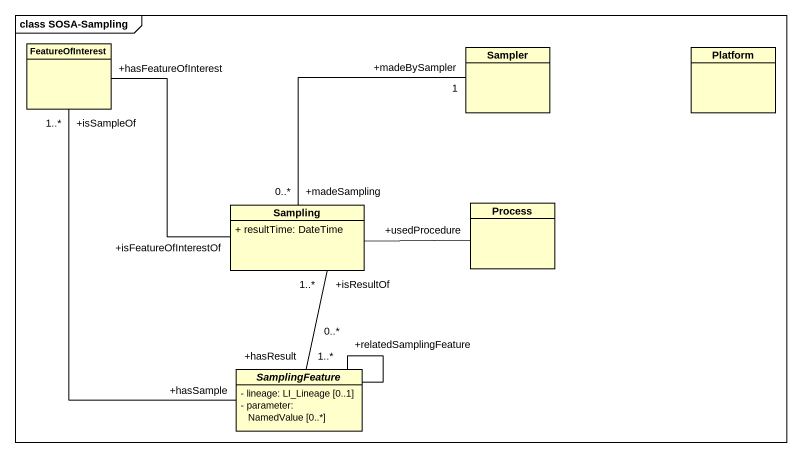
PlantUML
@startuml
mainframe class SOSA-Sampling
hide circle
hide empty members
skinparam classAttributeIconSize 0
class FeatureOfInterest
class Sampler
class Platform
class Sampling {
  + resultTime: DateTime
}
class "Process" as Process_
abstract class SamplingFeature {
  - lineage: LI_Lineage [0..1]
  - parameter: NamedValue [0..*]
}
Sampling "+isFeatureOfInterestOf" -up- "+hasFeatureOfInterest" FeatureOfInterest
Sampling "+madeSampling\n0..*" -up- "+madeBySampler\n1" Sampler
Sampling -right- "+usedProcedure" Process_
Sampling "+isResultOf\n1..*" -- "+hasResult\n1..*" SamplingFeature
SamplingFeature "+hasSample" -up- "+isSampleOf\n1..*" FeatureOfInterest
SamplingFeature -- "+relatedSamplingFeature\n0..*" SamplingFeature
@enduml
